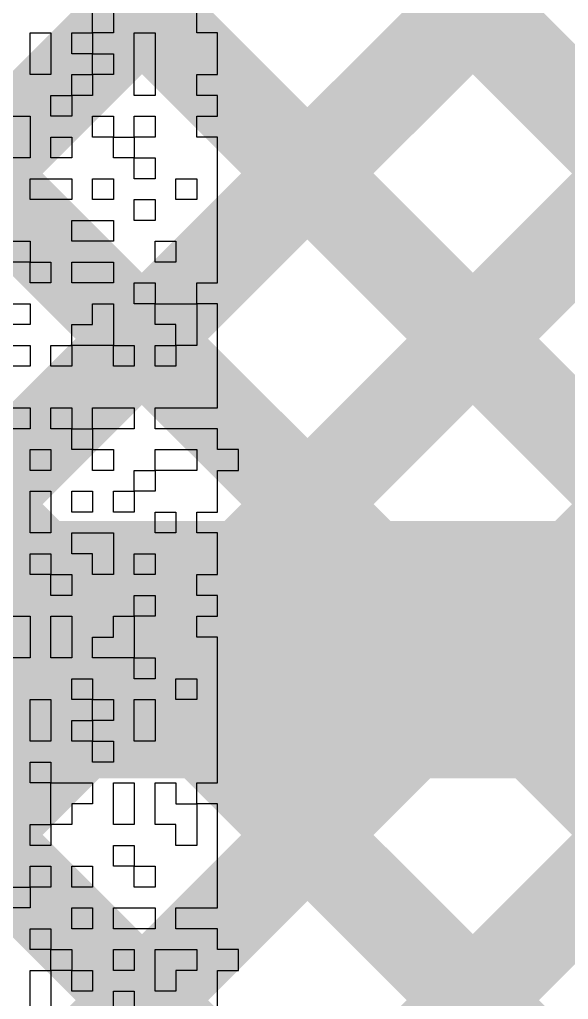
# Model space of a CAD drawing. Header units: millimetres. Extents: x 3.06 to 5.82, y 1.29 to 3.84.
# Drawn here: x 5.0383 to 5.0852, y 2.5881 to 2.6719 of the extents above; entities that cross this region are included whole.
import ezdxf

# ---------------------------------------------------------------- set-up
doc = ezdxf.new("R2010")
doc.units = ezdxf.units.MM
doc.header["$MEASUREMENT"] = 0
for name, color, linetype in [('BottomLayer', 5, 'Continuous'), ('BottomOverlay', 54, 'Continuous'), ('TopLayer', 1, 'Continuous')]:
    doc.layers.add(name, color=color, linetype=linetype)

msp = doc.modelspace()

# ---------------------------------------------------------------- linework, layer by layer
at = {"layer": 'BottomLayer'}
for points, const_width in [([(4.789, 2.413121), (5.240879, 2.865)], 0.008), ([(4.789, 2.384836), (5.248, 2.843836)], 0.008), ([(4.902535, 2.819071), (5.702, 2.019607)], 0.008), ([(4.789, 2.356552), (5.248, 2.815552)], 0.008), ([(4.943715, 2.806176), (5.702, 2.047891)], 0.008), ([(4.889546, 2.803776), (5.702, 1.991322)], 0.008), ([(4.873539, 2.791499), (5.702, 1.963038)], 0.008), ([(4.789, 2.328268), (5.248, 2.787268)], 0.008), ([(4.789, 2.299983), (5.271403, 2.782386)], 0.008), ([(4.854232, 2.782522), (5.702, 1.934754)], 0.008), ([(4.995, 2.618), (5.489, 2.618)], 0.022)]:
    msp.add_lwpolyline(points, dxfattribs=dict(at, const_width=const_width))
at = {"layer": 'BottomOverlay'}
for p, q in [((5.044523, 2.670735), (5.044523, 2.672517)), ((5.046305, 2.672517), (5.046305, 2.670735)), ((5.053432, 2.670735), (5.053432, 2.672517)), ((5.039178, 2.668954), (5.039178, 2.670735)), ((5.039178, 2.670735), (5.04096, 2.670735)), ((5.04096, 2.670735), (5.04096, 2.668954)), ((5.042741, 2.668954), (5.042741, 2.670735)), ((5.042741, 2.670735), (5.044523, 2.670735)), ((5.046305, 2.670735), (5.044523, 2.670735)), ((5.044523, 2.670735), (5.044523, 2.668954)), ((5.048087, 2.668954), (5.048087, 2.670735)), ((5.048087, 2.670735), (5.049868, 2.670735)), ((5.049868, 2.670735), (5.049868, 2.668954)), ((5.055213, 2.670735), (5.053432, 2.670735)), ((5.055213, 2.668954), (5.055213, 2.670735)), ((5.039178, 2.667172), (5.039178, 2.668954)), ((5.04096, 2.668954), (5.04096, 2.667172)), ((5.044523, 2.668954), (5.042741, 2.668954)), ((5.044523, 2.667172), (5.044523, 2.668954)), ((5.044523, 2.668954), (5.046305, 2.668954)), ((5.046305, 2.668954), (5.046305, 2.667172)), ((5.048087, 2.667172), (5.048087, 2.668954)), ((5.049868, 2.668954), (5.049868, 2.667172)), ((5.055213, 2.667172), (5.055213, 2.668954)), ((5.04096, 2.667172), (5.039178, 2.667172)), ((5.042741, 2.66539), (5.042741, 2.667172)), ((5.042741, 2.667172), (5.044523, 2.667172)), ((5.046305, 2.667172), (5.044523, 2.667172)), ((5.044523, 2.667172), (5.044523, 2.66539)), ((5.048087, 2.66539), (5.048087, 2.667172)), ((5.049868, 2.667172), (5.049868, 2.66539)), ((5.053432, 2.66539), (5.053432, 2.667172)), ((5.053432, 2.667172), (5.055213, 2.667172)), ((5.04096, 2.663609), (5.04096, 2.66539)), ((5.04096, 2.66539), (5.042741, 2.66539)), ((5.044523, 2.66539), (5.042741, 2.66539)), ((5.042741, 2.66539), (5.042741, 2.663609)), ((5.049868, 2.66539), (5.048087, 2.66539)), ((5.055213, 2.66539), (5.053432, 2.66539)), ((5.055213, 2.663609), (5.055213, 2.66539)), ((5.037396, 2.663609), (5.039178, 2.663609)), ((5.039178, 2.663609), (5.039178, 2.661827)), ((5.042741, 2.663609), (5.04096, 2.663609)), ((5.044523, 2.661827), (5.044523, 2.663609)), ((5.044523, 2.663609), (5.046305, 2.663609)), ((5.046305, 2.663609), (5.046305, 2.661827)), ((5.048087, 2.661827), (5.048087, 2.663609)), ((5.048087, 2.663609), (5.049868, 2.663609)), ((5.049868, 2.663609), (5.049868, 2.661827)), ((5.053432, 2.661827), (5.053432, 2.663609)), ((5.053432, 2.663609), (5.055213, 2.663609)), ((5.039178, 2.661827), (5.039178, 2.660045)), ((5.04096, 2.660045), (5.04096, 2.661827)), ((5.04096, 2.661827), (5.042741, 2.661827)), ((5.042741, 2.661827), (5.042741, 2.660045)), ((5.046305, 2.661827), (5.044523, 2.661827)), ((5.046305, 2.660045), (5.046305, 2.661827)), ((5.046305, 2.661827), (5.048087, 2.661827)), ((5.049868, 2.661827), (5.048087, 2.661827)), ((5.048087, 2.661827), (5.048087, 2.660045)), ((5.055213, 2.661827), (5.053432, 2.661827)), ((5.055213, 2.660045), (5.055213, 2.661827)), ((5.039178, 2.660045), (5.037396, 2.660045)), ((5.042741, 2.660045), (5.04096, 2.660045)), ((5.048087, 2.660045), (5.046305, 2.660045)), ((5.048087, 2.658263), (5.048087, 2.660045)), ((5.048087, 2.660045), (5.049868, 2.660045)), ((5.049868, 2.660045), (5.049868, 2.658263)), ((5.055213, 2.658263), (5.055213, 2.660045)), ((5.039178, 2.656482), (5.039178, 2.658263)), ((5.039178, 2.658263), (5.042741, 2.658263)), ((5.042741, 2.658263), (5.042741, 2.656482)), ((5.044523, 2.656482), (5.044523, 2.658263)), ((5.044523, 2.658263), (5.046305, 2.658263)), ((5.046305, 2.658263), (5.046305, 2.656482)), ((5.049868, 2.658263), (5.048087, 2.658263)), ((5.05165, 2.656482), (5.05165, 2.658263)), ((5.05165, 2.658263), (5.053432, 2.658263)), ((5.053432, 2.658263), (5.053432, 2.656482)), ((5.055213, 2.656482), (5.055213, 2.658263)), ((5.042741, 2.656482), (5.039178, 2.656482)), ((5.046305, 2.656482), (5.044523, 2.656482)), ((5.048087, 2.6547), (5.048087, 2.656482)), ((5.048087, 2.656482), (5.049868, 2.656482)), ((5.049868, 2.656482), (5.049868, 2.6547)), ((5.053432, 2.656482), (5.05165, 2.656482)), ((5.055213, 2.6547), (5.055213, 2.656482)), ((5.042741, 2.652918), (5.042741, 2.6547)), ((5.042741, 2.6547), (5.046305, 2.6547)), ((5.046305, 2.6547), (5.046305, 2.652918)), ((5.049868, 2.6547), (5.048087, 2.6547)), ((5.055213, 2.652918), (5.055213, 2.6547)), ((5.037396, 2.652918), (5.039178, 2.652918)), ((5.039178, 2.652918), (5.039178, 2.651136)), ((5.046305, 2.652918), (5.042741, 2.652918)), ((5.049868, 2.651136), (5.049868, 2.652918)), ((5.049868, 2.652918), (5.05165, 2.652918)), ((5.05165, 2.652918), (5.05165, 2.651136)), ((5.055213, 2.651136), (5.055213, 2.652918)), ((5.039178, 2.651136), (5.037396, 2.651136)), ((5.039178, 2.649355), (5.039178, 2.651136)), ((5.039178, 2.651136), (5.04096, 2.651136)), ((5.04096, 2.651136), (5.04096, 2.649355)), ((5.042741, 2.649355), (5.042741, 2.651136)), ((5.042741, 2.651136), (5.046305, 2.651136)), ((5.046305, 2.651136), (5.046305, 2.649355)), ((5.05165, 2.651136), (5.049868, 2.651136)), ((5.055213, 2.649355), (5.055213, 2.651136)), ((5.04096, 2.649355), (5.039178, 2.649355)), ((5.046305, 2.649355), (5.042741, 2.649355)), ((5.048087, 2.647573), (5.048087, 2.649355)), ((5.048087, 2.649355), (5.049868, 2.649355)), ((5.049868, 2.649355), (5.049868, 2.647573)), ((5.053432, 2.647573), (5.053432, 2.649355)), ((5.053432, 2.649355), (5.055213, 2.649355)), ((5.037396, 2.647573), (5.039178, 2.647573)), ((5.039178, 2.647573), (5.039178, 2.645791)), ((5.044523, 2.645791), (5.044523, 2.647573)), ((5.044523, 2.647573), (5.046305, 2.647573)), ((5.046305, 2.647573), (5.046305, 2.645791)), ((5.049868, 2.647573), (5.048087, 2.647573)), ((5.049868, 2.645791), (5.049868, 2.647573)), ((5.049868, 2.647573), (5.053432, 2.647573)), ((5.055213, 2.647573), (5.053432, 2.647573)), ((5.053432, 2.647573), (5.053432, 2.645791)), ((5.055213, 2.645791), (5.055213, 2.647573)), ((5.039178, 2.645791), (5.037396, 2.645791)), ((5.042741, 2.64401), (5.042741, 2.645791)), ((5.042741, 2.645791), (5.044523, 2.645791)), ((5.046305, 2.645791), (5.046305, 2.64401)), ((5.05165, 2.645791), (5.049868, 2.645791)), ((5.05165, 2.64401), (5.05165, 2.645791)), ((5.053432, 2.645791), (5.053432, 2.64401)), ((5.055213, 2.64401), (5.055213, 2.645791)), ((5.037396, 2.64401), (5.039178, 2.64401)), ((5.039178, 2.64401), (5.039178, 2.642228)), ((5.04096, 2.642228), (5.04096, 2.64401)), ((5.04096, 2.64401), (5.042741, 2.64401)), ((5.046305, 2.64401), (5.042741, 2.64401)), ((5.042741, 2.64401), (5.042741, 2.642228)), ((5.046305, 2.642228), (5.046305, 2.64401)), ((5.046305, 2.64401), (5.048087, 2.64401)), ((5.048087, 2.64401), (5.048087, 2.642228)), ((5.049868, 2.642228), (5.049868, 2.64401)), ((5.049868, 2.64401), (5.05165, 2.64401)), ((5.053432, 2.64401), (5.05165, 2.64401)), ((5.05165, 2.64401), (5.05165, 2.642228)), ((5.055213, 2.642228), (5.055213, 2.64401)), ((5.039178, 2.642228), (5.037396, 2.642228)), ((5.042741, 2.642228), (5.04096, 2.642228)), ((5.048087, 2.642228), (5.046305, 2.642228)), ((5.05165, 2.642228), (5.049868, 2.642228)), ((5.055213, 2.640446), (5.055213, 2.642228)), ((5.055213, 2.638664), (5.055213, 2.640446)), ((5.037396, 2.638664), (5.039178, 2.638664)), ((5.039178, 2.638664), (5.039178, 2.636883)), ((5.04096, 2.636883), (5.04096, 2.638664)), ((5.04096, 2.638664), (5.042741, 2.638664)), ((5.042741, 2.638664), (5.042741, 2.636883)), ((5.044523, 2.636883), (5.044523, 2.638664)), ((5.044523, 2.638664), (5.048087, 2.638664)), ((5.048087, 2.638664), (5.048087, 2.636883)), ((5.049868, 2.636883), (5.049868, 2.638664)), ((5.049868, 2.638664), (5.055213, 2.638664)), ((5.039178, 2.636883), (5.037396, 2.636883)), ((5.042741, 2.636883), (5.04096, 2.636883)), ((5.042741, 2.635101), (5.042741, 2.636883)), ((5.042741, 2.636883), (5.044523, 2.636883)), ((5.048087, 2.636883), (5.044523, 2.636883)), ((5.044523, 2.636883), (5.044523, 2.635101)), ((5.055213, 2.636883), (5.049868, 2.636883)), ((5.055213, 2.635101), (5.055213, 2.636883)), ((5.039178, 2.633319), (5.039178, 2.635101)), ((5.039178, 2.635101), (5.04096, 2.635101)), ((5.04096, 2.635101), (5.04096, 2.633319)), ((5.044523, 2.635101), (5.042741, 2.635101)), ((5.044523, 2.633319), (5.044523, 2.635101)), ((5.044523, 2.635101), (5.046305, 2.635101)), ((5.046305, 2.635101), (5.046305, 2.633319)), ((5.049868, 2.633319), (5.049868, 2.635101)), ((5.049868, 2.635101), (5.053432, 2.635101)), ((5.053432, 2.635101), (5.053432, 2.633319)), ((5.056995, 2.635101), (5.055213, 2.635101)), ((5.056995, 2.633319), (5.056995, 2.635101)), ((5.04096, 2.633319), (5.039178, 2.633319)), ((5.046305, 2.633319), (5.044523, 2.633319)), ((5.048087, 2.631537), (5.048087, 2.633319)), ((5.048087, 2.633319), (5.049868, 2.633319)), ((5.053432, 2.633319), (5.049868, 2.633319)), ((5.049868, 2.633319), (5.049868, 2.631537)), ((5.055213, 2.631537), (5.055213, 2.633319)), ((5.055213, 2.633319), (5.056995, 2.633319)), ((5.039178, 2.629756), (5.039178, 2.631537)), ((5.039178, 2.631537), (5.04096, 2.631537)), ((5.04096, 2.631537), (5.04096, 2.629756)), ((5.042741, 2.629756), (5.042741, 2.631537)), ((5.042741, 2.631537), (5.044523, 2.631537)), ((5.044523, 2.631537), (5.044523, 2.629756)), ((5.046305, 2.629756), (5.046305, 2.631537)), ((5.046305, 2.631537), (5.048087, 2.631537)), ((5.049868, 2.631537), (5.048087, 2.631537)), ((5.048087, 2.631537), (5.048087, 2.629756)), ((5.055213, 2.629756), (5.055213, 2.631537)), ((5.039178, 2.627974), (5.039178, 2.629756)), ((5.04096, 2.629756), (5.04096, 2.627974)), ((5.044523, 2.629756), (5.042741, 2.629756)), ((5.048087, 2.629756), (5.046305, 2.629756)), ((5.049868, 2.627974), (5.049868, 2.629756)), ((5.049868, 2.629756), (5.05165, 2.629756)), ((5.05165, 2.629756), (5.05165, 2.627974)), ((5.053432, 2.627974), (5.053432, 2.629756)), ((5.053432, 2.629756), (5.055213, 2.629756)), ((5.04096, 2.627974), (5.039178, 2.627974)), ((5.042741, 2.626192), (5.042741, 2.627974)), ((5.042741, 2.627974), (5.046305, 2.627974)), ((5.046305, 2.627974), (5.046305, 2.626192)), ((5.05165, 2.627974), (5.049868, 2.627974)), ((5.055213, 2.627974), (5.053432, 2.627974)), ((5.055213, 2.626192), (5.055213, 2.627974)), ((5.039178, 2.624411), (5.039178, 2.626192)), ((5.039178, 2.626192), (5.04096, 2.626192)), ((5.04096, 2.626192), (5.04096, 2.624411)), ((5.044523, 2.626192), (5.042741, 2.626192)), ((5.044523, 2.624411), (5.044523, 2.626192)), ((5.046305, 2.626192), (5.046305, 2.624411)), ((5.048087, 2.624411), (5.048087, 2.626192)), ((5.048087, 2.626192), (5.049868, 2.626192)), ((5.049868, 2.626192), (5.049868, 2.624411)), ((5.055213, 2.624411), (5.055213, 2.626192)), ((5.04096, 2.624411), (5.039178, 2.624411)), ((5.04096, 2.622629), (5.04096, 2.624411)), ((5.04096, 2.624411), (5.042741, 2.624411)), ((5.042741, 2.624411), (5.042741, 2.622629)), ((5.046305, 2.624411), (5.044523, 2.624411)), ((5.049868, 2.624411), (5.048087, 2.624411)), ((5.053432, 2.622629), (5.053432, 2.624411)), ((5.053432, 2.624411), (5.055213, 2.624411)), ((5.042741, 2.622629), (5.04096, 2.622629)), ((5.048087, 2.620847), (5.048087, 2.622629)), ((5.048087, 2.622629), (5.049868, 2.622629)), ((5.049868, 2.622629), (5.049868, 2.620847)), ((5.055213, 2.622629), (5.053432, 2.622629)), ((5.055213, 2.620847), (5.055213, 2.622629)), ((5.037396, 2.620847), (5.039178, 2.620847)), ((5.039178, 2.620847), (5.039178, 2.619065)), ((5.04096, 2.619065), (5.04096, 2.620847)), ((5.04096, 2.620847), (5.042741, 2.620847)), ((5.042741, 2.620847), (5.042741, 2.619065)), ((5.046305, 2.619065), (5.046305, 2.620847)), ((5.046305, 2.620847), (5.048087, 2.620847)), ((5.049868, 2.620847), (5.048087, 2.620847)), ((5.048087, 2.620847), (5.048087, 2.619065)), ((5.053432, 2.619065), (5.053432, 2.620847)), ((5.053432, 2.620847), (5.055213, 2.620847)), ((5.039178, 2.619065), (5.039178, 2.617284)), ((5.04096, 2.617284), (5.04096, 2.619065)), ((5.042741, 2.619065), (5.042741, 2.617284)), ((5.044523, 2.617284), (5.044523, 2.619065)), ((5.044523, 2.619065), (5.046305, 2.619065)), ((5.048087, 2.619065), (5.048087, 2.617284)), ((5.055213, 2.619065), (5.053432, 2.619065)), ((5.055213, 2.617284), (5.055213, 2.619065)), ((5.039178, 2.617284), (5.037396, 2.617284)), ((5.042741, 2.617284), (5.04096, 2.617284)), ((5.048087, 2.617284), (5.044523, 2.617284)), ((5.048087, 2.615502), (5.048087, 2.617284)), ((5.048087, 2.617284), (5.049868, 2.617284)), ((5.049868, 2.617284), (5.049868, 2.615502)), ((5.055213, 2.615502), (5.055213, 2.617284)), ((5.042741, 2.61372), (5.042741, 2.615502)), ((5.042741, 2.615502), (5.044523, 2.615502)), ((5.044523, 2.615502), (5.044523, 2.61372)), ((5.049868, 2.615502), (5.048087, 2.615502)), ((5.05165, 2.61372), (5.05165, 2.615502)), ((5.05165, 2.615502), (5.053432, 2.615502)), ((5.053432, 2.615502), (5.053432, 2.61372)), ((5.055213, 2.61372), (5.055213, 2.615502)), ((5.039178, 2.611938), (5.039178, 2.61372)), ((5.039178, 2.61372), (5.04096, 2.61372)), ((5.04096, 2.61372), (5.04096, 2.611938)), ((5.044523, 2.61372), (5.042741, 2.61372)), ((5.044523, 2.611938), (5.044523, 2.61372)), ((5.044523, 2.61372), (5.046305, 2.61372)), ((5.046305, 2.61372), (5.046305, 2.611938)), ((5.048087, 2.611938), (5.048087, 2.61372)), ((5.048087, 2.61372), (5.049868, 2.61372)), ((5.049868, 2.61372), (5.049868, 2.611938)), ((5.053432, 2.61372), (5.05165, 2.61372)), ((5.055213, 2.611938), (5.055213, 2.61372)), ((5.039178, 2.610157), (5.039178, 2.611938)), ((5.04096, 2.611938), (5.04096, 2.610157)), ((5.042741, 2.610157), (5.042741, 2.611938)), ((5.042741, 2.611938), (5.044523, 2.611938)), ((5.046305, 2.611938), (5.044523, 2.611938)), ((5.044523, 2.611938), (5.044523, 2.610157)), ((5.048087, 2.610157), (5.048087, 2.611938)), ((5.049868, 2.611938), (5.049868, 2.610157)), ((5.055213, 2.610157), (5.055213, 2.611938)), ((5.04096, 2.610157), (5.039178, 2.610157)), ((5.044523, 2.610157), (5.042741, 2.610157)), ((5.044523, 2.608375), (5.044523, 2.610157)), ((5.044523, 2.610157), (5.046305, 2.610157)), ((5.046305, 2.610157), (5.046305, 2.608375)), ((5.049868, 2.610157), (5.048087, 2.610157)), ((5.055213, 2.608375), (5.055213, 2.610157)), ((5.039178, 2.606593), (5.039178, 2.608375)), ((5.039178, 2.608375), (5.04096, 2.608375)), ((5.04096, 2.608375), (5.04096, 2.606593)), ((5.046305, 2.608375), (5.044523, 2.608375)), ((5.055213, 2.606593), (5.055213, 2.608375)), ((5.04096, 2.606593), (5.039178, 2.606593)), ((5.04096, 2.604811), (5.04096, 2.606593)), ((5.04096, 2.606593), (5.044523, 2.606593)), ((5.044523, 2.606593), (5.044523, 2.604811)), ((5.046305, 2.604811), (5.046305, 2.606593)), ((5.046305, 2.606593), (5.048087, 2.606593)), ((5.048087, 2.606593), (5.048087, 2.604811)), ((5.049868, 2.604811), (5.049868, 2.606593)), ((5.049868, 2.606593), (5.05165, 2.606593)), ((5.05165, 2.606593), (5.05165, 2.604811)), ((5.053432, 2.604811), (5.053432, 2.606593)), ((5.053432, 2.606593), (5.055213, 2.606593)), ((5.04096, 2.60303), (5.04096, 2.604811)), ((5.044523, 2.604811), (5.042741, 2.604811)), ((5.042741, 2.604811), (5.042741, 2.60303)), ((5.046305, 2.60303), (5.046305, 2.604811)), ((5.048087, 2.604811), (5.048087, 2.60303)), ((5.049868, 2.60303), (5.049868, 2.604811)), ((5.05165, 2.604811), (5.053432, 2.604811)), ((5.055213, 2.604811), (5.053432, 2.604811)), ((5.053432, 2.604811), (5.053432, 2.60303)), ((5.055213, 2.60303), (5.055213, 2.604811)), ((5.039178, 2.601248), (5.039178, 2.60303)), ((5.039178, 2.60303), (5.04096, 2.60303)), ((5.042741, 2.60303), (5.04096, 2.60303)), ((5.04096, 2.60303), (5.04096, 2.601248)), ((5.048087, 2.60303), (5.046305, 2.60303)), ((5.05165, 2.60303), (5.049868, 2.60303)), ((5.05165, 2.601248), (5.05165, 2.60303)), ((5.053432, 2.60303), (5.053432, 2.601248)), ((5.055213, 2.601248), (5.055213, 2.60303)), ((5.04096, 2.601248), (5.039178, 2.601248)), ((5.046305, 2.599466), (5.046305, 2.601248)), ((5.046305, 2.601248), (5.048087, 2.601248)), ((5.048087, 2.601248), (5.048087, 2.599466)), ((5.053432, 2.601248), (5.05165, 2.601248)), ((5.055213, 2.599466), (5.055213, 2.601248)), ((5.039178, 2.597684), (5.039178, 2.599466)), ((5.039178, 2.599466), (5.04096, 2.599466)), ((5.04096, 2.599466), (5.04096, 2.597684)), ((5.042741, 2.597684), (5.042741, 2.599466)), ((5.042741, 2.599466), (5.044523, 2.599466)), ((5.044523, 2.599466), (5.044523, 2.597684)), ((5.048087, 2.599466), (5.046305, 2.599466)), ((5.048087, 2.597684), (5.048087, 2.599466)), ((5.048087, 2.599466), (5.049868, 2.599466)), ((5.049868, 2.599466), (5.049868, 2.597684)), ((5.055213, 2.597684), (5.055213, 2.599466)), ((5.035614, 2.597684), (5.039178, 2.597684)), ((5.04096, 2.597684), (5.039178, 2.597684)), ((5.039178, 2.597684), (5.039178, 2.595903)), ((5.044523, 2.597684), (5.042741, 2.597684)), ((5.049868, 2.597684), (5.048087, 2.597684)), ((5.055213, 2.595903), (5.055213, 2.597684)), ((5.039178, 2.595903), (5.035614, 2.595903)), ((5.042741, 2.594121), (5.042741, 2.595903)), ((5.042741, 2.595903), (5.044523, 2.595903)), ((5.044523, 2.595903), (5.044523, 2.594121)), ((5.046305, 2.594121), (5.046305, 2.595903)), ((5.046305, 2.595903), (5.049868, 2.595903)), ((5.049868, 2.595903), (5.049868, 2.594121)), ((5.05165, 2.594121), (5.05165, 2.595903)), ((5.05165, 2.595903), (5.055213, 2.595903)), ((5.039178, 2.592339), (5.039178, 2.594121)), ((5.039178, 2.594121), (5.04096, 2.594121)), ((5.04096, 2.594121), (5.04096, 2.592339)), ((5.044523, 2.594121), (5.042741, 2.594121)), ((5.049868, 2.594121), (5.046305, 2.594121)), ((5.055213, 2.594121), (5.05165, 2.594121)), ((5.055213, 2.592339), (5.055213, 2.594121)), ((5.04096, 2.592339), (5.039178, 2.592339)), ((5.04096, 2.590558), (5.04096, 2.592339)), ((5.04096, 2.592339), (5.042741, 2.592339)), ((5.042741, 2.592339), (5.042741, 2.590558)), ((5.046305, 2.590558), (5.046305, 2.592339)), ((5.046305, 2.592339), (5.048087, 2.592339)), ((5.048087, 2.592339), (5.048087, 2.590558)), ((5.049868, 2.590558), (5.049868, 2.592339)), ((5.049868, 2.592339), (5.053432, 2.592339)), ((5.053432, 2.592339), (5.053432, 2.590558)), ((5.056995, 2.592339), (5.055213, 2.592339)), ((5.056995, 2.590558), (5.056995, 2.592339)), ((5.039178, 2.588776), (5.039178, 2.590558)), ((5.039178, 2.590558), (5.04096, 2.590558)), ((5.042741, 2.590558), (5.04096, 2.590558)), ((5.04096, 2.590558), (5.04096, 2.588776)), ((5.042741, 2.588776), (5.042741, 2.590558)), ((5.042741, 2.590558), (5.044523, 2.590558)), ((5.044523, 2.590558), (5.044523, 2.588776)), ((5.048087, 2.590558), (5.046305, 2.590558)), ((5.049868, 2.588776), (5.049868, 2.590558)), ((5.053432, 2.590558), (5.05165, 2.590558)), ((5.05165, 2.590558), (5.05165, 2.588776)), ((5.055213, 2.588776), (5.055213, 2.590558)), ((5.055213, 2.590558), (5.056995, 2.590558)), ((5.039178, 2.586994), (5.039178, 2.588776)), ((5.04096, 2.588776), (5.04096, 2.586994)), ((5.044523, 2.588776), (5.042741, 2.588776)), ((5.046305, 2.586994), (5.046305, 2.588776)), ((5.046305, 2.588776), (5.048087, 2.588776)), ((5.048087, 2.588776), (5.048087, 2.586994)), ((5.05165, 2.588776), (5.049868, 2.588776)), ((5.055213, 2.586994), (5.055213, 2.588776))]:
    msp.add_line(p, q, dxfattribs=at)
at = {"layer": 'TopLayer', "const_width": 0.008}
for points in [[(4.861038, 2.804), (5.146038, 2.519)], [(4.889322, 2.804), (5.174322, 2.519)], [(4.917607, 2.804), (5.202607, 2.519)], [(4.945891, 2.804), (5.230891, 2.519)], [(4.852202, 2.784552), (5.117754, 2.519)], [(4.894879, 2.519), (5.144139, 2.76826)], [(4.923164, 2.519), (5.172423, 2.76826)], [(4.951448, 2.519), (5.200708, 2.76826)], [(4.979732, 2.519), (5.228992, 2.76826)], [(5.008017, 2.519), (5.257276, 2.76826)]]:
    msp.add_lwpolyline(points, dxfattribs=at)

doc.saveas('drawing.dxf')
